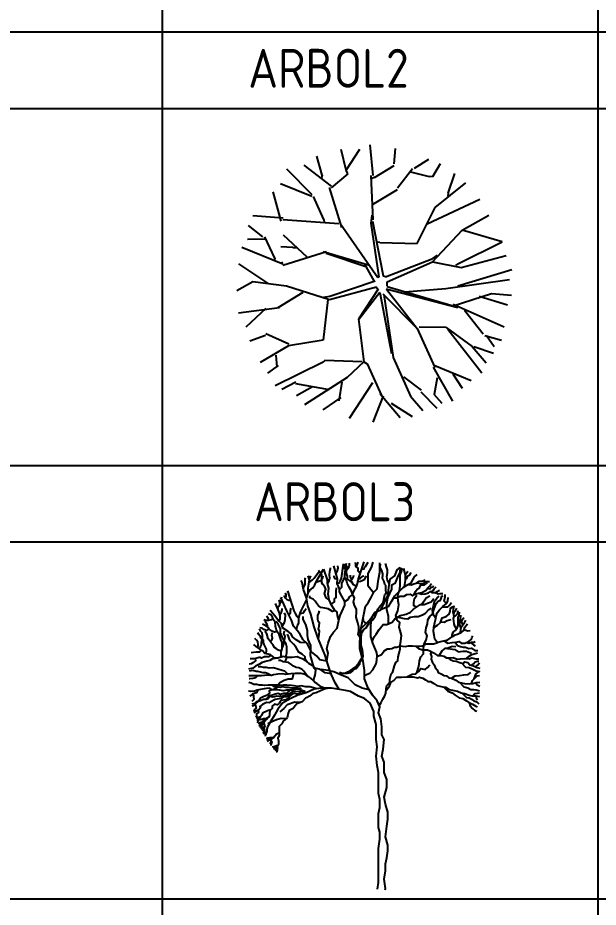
# Model space of a CAD drawing. Header units: millimetres. Extents: x 2198.5 to 2287.8, y 1208.8 to 1298.1.
# Drawn here: x 2210.79 to 2215.26, y 1244.92 to 1251.77 of the extents above; entities that cross this region are included whole.
import ezdxf

# ---------------------------------------------------------------- set-up
doc = ezdxf.new("R2010")
doc.units = ezdxf.units.MM
for name, color, linetype in [('2', 7, 'Continuous'), ('PLANO2', 7, 'Continuous'), ('PLANTA', 7, 'Continuous')]:
    doc.layers.add(name, color=color, linetype=linetype)
doc.styles.add('ARCHQUICK', font='ARCHQUIK.SHX')

# ---------------------------------------------------------------- blocks, each defined once
blk = doc.blocks.new('ARBOL4')
at = {"layer": 'PLANTA', "color": 70}
for points in [[(-0.3885, 1.7563), (-0.3792, 1.8172), (-0.3888, 1.8548), (-0.3792, 1.8966), (-0.3619, 1.9481), (-0.3388, 1.9801), (-0.31, 2.0121), (-0.2966, 2.0719), (-0.2869, 2.1095), (-0.2735, 2.1374), (-0.2504, 2.1889), (-0.2504, 2.2167), (-0.2735, 2.2585), (-0.2927, 2.2905), (-0.2927, 2.3141), (-0.31, 2.3559), (-0.3062, 2.3921), (-0.3347, 2.4912)], [(-0.3847, 2.3551), (-0.3715, 2.3768), (-0.3657, 2.3977), (-0.3696, 2.4227), (-0.3657, 2.4478), (-0.3619, 2.47), (-0.3619, 2.477)], [(-0.318, 2.4332), (-0.3119, 2.4422), (-0.3062, 2.4561), (-0.3023, 2.4728), (-0.3042, 2.4923)], [(-0.31, 2.3559), (-0.2927, 2.3642), (-0.2831, 2.3782), (-0.2773, 2.3977), (-0.2621, 2.5079)], [(-0.2927, 1.6711), (-0.2716, 1.6641), (-0.2543, 1.6641), (-0.2293, 1.6641), (-0.2043, 1.6683), (-0.1889, 1.6822), (-0.1832, 1.6934), (-0.162, 1.7031), (-0.1467, 1.7212), (-0.1351, 1.7351), (-0.1332, 1.7532), (-0.114, 1.7755), (-0.1101, 1.7964), (-0.114, 1.8437), (-0.1255, 1.8785), (-0.1255, 1.9286), (-0.1217, 1.9717), (-0.1044, 2.001), (-0.0852, 2.0149), (-0.064, 2.0511), (-0.0506, 2.0608), (-0.0352, 2.0761), (-0.0179, 2.1012), (-0.0064, 2.1262), (0.0032, 2.1582), (0.0205, 2.1833), (0.0455, 2.2084), (0.0532, 2.2445), (0.0571, 2.2696), (0.0686, 2.2793), (0.0647, 2.3114), (0.0647, 2.3406), (0.0571, 2.3475), (0.0532, 2.3698), (0.0398, 2.3977), (0.0436, 2.4199), (0.0436, 2.4297), (0.0359, 2.4547), (0.0205, 2.4798), (0.0244, 2.5048)], [(-0.2683, 2.4634), (-0.2543, 2.4756), (-0.2485, 2.4895), (-0.2485, 2.5034)], [(-0.2504, 2.2167), (-0.2216, 2.2348), (-0.2139, 2.2529), (-0.1909, 2.2668), (-0.1851, 2.2905), (-0.1716, 2.3141), (-0.162, 2.3322), (-0.1524, 2.3559), (-0.1486, 2.3837), (-0.1005, 2.523)], [(-0.1255, 1.9035), (-0.1332, 1.9355), (-0.1467, 1.9606), (-0.1428, 1.994), (-0.1428, 2.0218), (-0.1505, 2.0511), (-0.164, 2.097), (-0.162, 2.1332), (-0.162, 2.1582), (-0.1755, 2.1861), (-0.1832, 2.2153), (-0.1755, 2.2445), (-0.1832, 2.2585), (-0.1928, 2.2724), (-0.2005, 2.2974), (-0.2178, 2.3267), (-0.2331, 2.3587), (-0.237, 2.3796), (-0.2504, 2.4046), (-0.2504, 2.4297), (-0.2466, 2.4589), (-0.2427, 2.484), (-0.2389, 2.5118)], [(-0.2312, 2.4116), (-0.2351, 2.4241), (-0.237, 2.4464), (-0.2351, 2.4603), (-0.2351, 2.4826), (-0.2427, 2.5104)], [(-0.2351, 2.4603), (-0.2254, 2.4728), (-0.2178, 2.4867), (-0.2158, 2.4993), (-0.2139, 2.5132)], [(-0.1317, 2.4327), (-0.1467, 2.4492), (-0.1486, 2.4589), (-0.1486, 2.4728), (-0.1659, 2.4867), (-0.1659, 2.4993), (-0.1697, 2.516)], [(-0.1659, 2.4867), (-0.1601, 2.4923), (-0.1563, 2.4993), (-0.1505, 2.5132), (-0.1486, 2.5201)], [(0.0614, -0.007), (0.0628, 0.005), (0.0532, 0.0774), (0.0628, 0.14), (0.0628, 0.1943), (0.0724, 0.2402), (0.0801, 0.2945), (0.0801, 0.339), (0.0628, 0.4017), (0.0724, 0.4838), (0.0801, 0.5381), (0.0801, 0.5924), (0.0628, 0.655), (0.0532, 0.7093), (0.0724, 0.7817), (0.0724, 0.8443), (0.0532, 0.8986), (0.0532, 0.9445), (0.0532, 0.9793), (0.0359, 1.0252), (0.0455, 1.0795), (0.0532, 1.1519), (0.0359, 1.1881), (0.0359, 1.2145), (0.0359, 1.2507), (0.0263, 1.3134), (0.009, 1.3593), (0.0186, 1.4038), (-0.0006, 1.4498), (-0.0371, 1.4943), (-0.0717, 1.5486), (-0.0986, 1.621), (-0.0986, 1.6836), (-0.1082, 1.756), (-0.1351, 1.8548), (-0.1351, 1.9007), (-0.1274, 1.9996), (-0.1082, 2.09), (-0.0909, 2.1805), (-0.0717, 2.207), (-0.0448, 2.2529), (-0.0275, 2.2891), (-0.0006, 2.3155), (0.009, 2.3879), (0.0186, 2.4422), (0.0186, 2.5153)], [(-0.1258, 2.0073), (-0.0717, 2.0636), (-0.0448, 2.09), (-0.0179, 2.1346), (0.0263, 2.1527), (0.0532, 2.207), (0.0801, 2.2612), (0.0897, 2.3253), (0.0993, 2.3879), (0.1359, 2.4144), (0.1531, 2.4603), (0.1757, 2.4798)], [(-0.1204, 2.4655), (-0.1025, 2.4672), (-0.0986, 2.4798), (-0.0909, 2.4867), (-0.0832, 2.4993), (-0.0698, 2.5187)], [(-0.0307, 2.2824), (-0.0717, 2.3336), (-0.0717, 2.3698), (-0.0717, 2.4325), (-0.0448, 2.4784), (-0.0325, 2.5205)], [(0.0146, 1.4135), (0.0282, 1.4386), (0.0436, 1.4637), (0.0571, 1.4887), (0.0647, 1.5096), (0.0686, 1.5458), (0.0744, 1.5681), (0.0974, 1.5959), (0.0974, 1.6182), (0.107, 1.6599), (0.1186, 1.6753), (0.132, 1.7212), (0.1435, 1.7462), (0.157, 1.7602), (0.1608, 1.7894), (0.1685, 1.8186), (0.1762, 1.8506), (0.1762, 1.8827), (0.182, 1.9105), (0.1858, 1.9536), (0.1762, 1.994), (0.1685, 2.0191), (0.1724, 2.0539), (0.1531, 2.0719), (0.1435, 2.1081), (0.157, 2.1443), (0.1647, 2.1903), (0.1608, 2.2195), (0.157, 2.2543), (0.1608, 2.2724), (0.1724, 2.3086), (0.1762, 2.3475), (0.1762, 2.3768), (0.1762, 2.4227), (0.1858, 2.4478), (0.1935, 2.4728)], [(0.0941, 2.3538), (0.0782, 2.3796), (0.0744, 2.4088), (0.0782, 2.4366), (0.0782, 2.4617), (0.0724, 2.477), (0.0628, 2.5083)], [(0.0856, 2.0456), (0.0859, 2.1012), (0.0744, 2.1541), (0.0744, 2.1944), (0.082, 2.2445), (0.1109, 2.3114), (0.1109, 2.3448), (0.1397, 2.3615), (0.1608, 2.4116), (0.1762, 2.4408), (0.1781, 2.4798)], [(0.2173, 2.4252), (0.2108, 2.4408), (0.207, 2.4589), (0.207, 2.47)], [(-0.5455, 2.2391), (-0.5329, 2.2807), (-0.5329, 2.3183), (-0.5291, 2.3503), (-0.5233, 2.3837), (-0.5329, 2.4157)], [(-0.5329, 2.2863), (-0.5195, 2.3044), (-0.4964, 2.3225), (-0.483, 2.3462), (-0.4676, 2.3782), (-0.414, 2.4655)], [(-0.5273, 2.3608), (-0.5003, 2.3837), (-0.4868, 2.3977), (-0.4459, 2.4528)], [(-0.5245, 2.3876), (-0.5137, 2.4157)], [(-0.4741, 2.3646), (-0.4349, 2.3782), (-0.4215, 2.4018), (-0.4176, 2.4157)], [(-0.3715, 2.2306), (-0.3946, 2.2445), (-0.408, 2.2793), (-0.3965, 2.3114), (-0.4042, 2.3295), (-0.4196, 2.3475), (-0.4292, 2.3615), (-0.4292, 2.3796), (-0.4292, 2.4199), (-0.4407, 2.4366), (-0.4541, 2.4547)], [(-0.2966, 2.0719), (-0.3062, 2.1095), (-0.31, 2.1332), (-0.3292, 2.1513), (-0.3523, 2.1889), (-0.3715, 2.2306), (-0.3792, 2.2724), (-0.3754, 2.3183), (-0.385, 2.3559), (-0.385, 2.3837), (-0.4133, 2.4657)], [(-0.3066, 2.388), (-0.3254, 2.3921), (-0.3331, 2.406), (-0.3331, 2.4157)], [(-0.2927, 2.3086), (-0.2735, 2.3281), (-0.2735, 2.3559), (-0.26, 2.3837), (-0.2504, 2.4018)], [(-0.1943, 2.3623), (-0.2139, 2.3782), (-0.2312, 2.3879), (-0.2312, 2.4116)], [(-0.162, 2.3322), (-0.1851, 2.3462), (-0.1985, 2.3698), (-0.1985, 2.3879), (-0.2082, 2.406), (-0.2082, 2.4199)], [(-0.1985, 2.3837), (-0.1909, 2.3921), (-0.1851, 2.406), (-0.1812, 2.4199)], [(-0.1505, 2.3701), (-0.1294, 2.374), (-0.1159, 2.3782), (-0.0967, 2.3879), (-0.089, 2.406), (-0.0832, 2.4157)], [(-0.1467, 2.3892), (-0.1294, 2.3977), (-0.1121, 2.4116), (-0.1025, 2.4157)], [(0.0282, 2.1565), (0.0897, 2.1805), (0.1089, 2.2167), (0.1359, 2.2612), (0.1628, 2.2891), (0.1993, 2.3253), (0.2262, 2.3434), (0.2608, 2.3615), (0.2877, 2.406), (0.3069, 2.4241)], [(0.2084, 2.3314), (0.2166, 2.3796), (0.2166, 2.4241), (0.2339, 2.4505)], [(0.2166, 2.3865), (0.2281, 2.3949), (0.2358, 2.4157), (0.2512, 2.4227), (0.2608, 2.4408)], [(-0.2937, 1.5383), (-0.3254, 1.5904), (-0.3523, 1.6502), (-0.3792, 1.7254), (-0.4042, 1.8089), (-0.4311, 1.8687), (-0.458, 1.9383), (-0.4868, 2.0218), (-0.5137, 2.1193), (-0.5368, 2.1833), (-0.5464, 2.2445), (-0.5695, 2.3086), (-0.5791, 2.3642), (-0.5867, 2.3779)], [(-0.5711, 2.318), (-0.556, 2.3503), (-0.556, 2.374), (-0.556, 2.3921), (-0.5533, 2.3986)], [(0.1264, 2.2456), (0.157, 2.2445), (0.1762, 2.2585), (0.207, 2.2585), (0.2281, 2.2696), (0.2531, 2.2724), (0.2723, 2.2612), (0.2858, 2.2696), (0.305, 2.2793), (0.33, 2.2835), (0.3434, 2.2863), (0.3761, 2.3044), (0.3857, 2.3197), (0.4011, 2.3336), (0.4184, 2.3545)], [(0.2324, 2.3466), (0.2608, 2.3448), (0.2819, 2.3517), (0.3011, 2.3587), (0.3223, 2.3726), (0.3511, 2.3768), (0.3684, 2.3837)], [(0.2816, 2.267), (0.2896, 2.2835), (0.2934, 2.2947), (0.3069, 2.3114), (0.3261, 2.3225), (0.3357, 2.3448), (0.3646, 2.3448), (0.3857, 2.3615)], [(0.3051, 2.3613), (0.3357, 2.3545), (0.3549, 2.3545), (0.3646, 2.3656), (0.3799, 2.3698), (0.4011, 2.3698)], [(0.3857, 2.3197), (0.4049, 2.3155), (0.4145, 2.3267), (0.4299, 2.3295), (0.4337, 2.3406)], [(-0.7045, 2.239), (-0.7021, 2.2599), (-0.7021, 2.2682), (-0.7078, 2.2835)], [(-0.6057, 2.0822), (-0.6191, 2.1016), (-0.6326, 2.1295), (-0.6422, 2.1434), (-0.6914, 2.298)], [(-0.3558, 2.1965), (-0.3292, 2.2153), (-0.3292, 2.2362), (-0.3177, 2.2473), (-0.3177, 2.2947), (-0.3158, 2.3225)], [(0.3011, 2.1722), (0.2819, 2.1833), (0.2819, 2.2084), (0.2858, 2.2404), (0.305, 2.2654)], [(0.3187, 2.2816), (0.3434, 2.2724), (0.3684, 2.2766), (0.3934, 2.2835), (0.4088, 2.2947), (0.4222, 2.2863), (0.451, 2.2863), (0.4606, 2.2947), (0.4799, 2.3044)], [(0.4148, 2.2909), (0.4299, 2.3016), (0.4395, 2.3155), (0.4549, 2.3295)], [(0.4472, 2.2863), (0.4683, 2.2766), (0.4837, 2.2793), (0.4972, 2.2793), (0.5048, 2.2793)], [(0.5337, 2.2014), (0.5145, 2.2195), (0.5221, 2.2515), (0.5221, 2.2696)], [(-0.7561, 2.0613), (-0.7498, 2.0822), (-0.7498, 2.1058), (-0.7575, 2.1337), (-0.785, 2.2015)], [(-0.766, 2.1546), (-0.7674, 2.168), (-0.7616, 2.1777), (-0.752, 2.1917), (-0.752, 2.2111), (-0.7559, 2.2306)], [(-0.752, 2.2014), (-0.7424, 2.2167), (-0.7386, 2.2251), (-0.7386, 2.2404), (-0.7367, 2.2515)], [(-0.3885, 1.7563), (-0.4423, 1.7676), (-0.4673, 1.7954), (-0.5077, 1.8274), (-0.5403, 1.8929), (-0.573, 1.9207), (-0.5961, 1.9625), (-0.6153, 1.9903), (-0.6479, 2.0265), (-0.6614, 2.0738), (-0.6845, 2.1197), (-0.6979, 2.1434), (-0.7432, 2.2483)], [(-0.6673, 2.2222), (-0.6828, 2.2237), (-0.6963, 2.2306), (-0.7059, 2.2404), (-0.7136, 2.2515), (-0.7213, 2.2612)], [(-0.6237, 1.9997), (-0.6153, 2.032), (-0.6057, 2.0501), (-0.6057, 2.0919), (-0.5922, 2.1337), (-0.5446, 2.2329)], [(-0.3251, 2.1474), (-0.3465, 2.1402), (-0.3657, 2.1513), (-0.3792, 2.161), (-0.4042, 2.1652), (-0.4368, 2.1694), (-0.4541, 2.1833), (-0.4695, 2.2042), (-0.4791, 2.2195), (-0.4945, 2.2334), (-0.5195, 2.2445), (-0.5195, 2.2612)], [(-0.0391, 1.9093), (-0.0256, 1.9439), (-0.0102, 1.9648), (0.0148, 2.001), (0.0455, 2.0399), (0.0724, 2.0399), (0.1147, 2.058), (0.1359, 2.0831), (0.1781, 2.1081), (0.2223, 2.1193), (0.2569, 2.1332), (0.28, 2.1582), (0.3011, 2.1722), (0.3319, 2.1944), (0.3607, 2.1944), (0.3857, 2.2042), (0.4145, 2.2153), (0.4357, 2.2404)], [(0.3049, 1.6664), (0.3184, 1.7073), (0.3223, 1.7323), (0.3261, 1.7602), (0.3357, 1.7894), (0.3549, 1.8144), (0.3549, 1.8534), (0.3607, 1.8896), (0.3761, 1.9188), (0.3838, 1.9536), (0.3722, 1.9787), (0.3761, 2.0149), (0.3857, 2.0441), (0.3895, 2.0761), (0.4049, 2.1012), (0.426, 2.1193), (0.4357, 2.1513), (0.4433, 2.1722), (0.4549, 2.2014), (0.4683, 2.2195), (0.4875, 2.2265), (0.4933, 2.2404), (0.4972, 2.2585), (0.5087, 2.2612)], [(0.3434, 2.1944), (0.3549, 2.2153), (0.3761, 2.2445), (0.4049, 2.2612)], [(0.451, 2.0859), (0.4357, 2.1081), (0.426, 2.1471), (0.4337, 2.1833), (0.4433, 2.2223), (0.4606, 2.2445), (0.476, 2.2585)], [(0.4607, 1.9005), (0.4433, 1.9258), (0.4395, 1.9578), (0.4337, 1.9857), (0.4357, 2.0191), (0.4433, 2.0539), (0.451, 2.0859), (0.4549, 2.104), (0.4606, 2.129), (0.4799, 2.1513), (0.5048, 2.1791), (0.5337, 2.2014), (0.5433, 2.2195), (0.5471, 2.2473)], [(0.5, 2.1738), (0.526, 2.1763), (0.5433, 2.1763), (0.5548, 2.1861), (0.5721, 2.2084)], [(-0.5466, 1.8982), (-0.5922, 1.9012), (-0.6249, 1.9207), (-0.6556, 1.943), (-0.6652, 1.9666), (-0.6883, 1.9847), (-0.7306, 2.0126), (-0.7402, 2.046), (-0.7633, 2.0682), (-0.7825, 2.0961), (-0.8055, 2.1239), (-0.8228, 2.1434), (-0.8265, 2.1478)], [(-0.7526, 2.1159), (-0.7498, 2.1197), (-0.7402, 2.1337), (-0.7344, 2.1517), (-0.7344, 2.1615)], [(-0.7343, 2.0254), (-0.7171, 2.0543), (-0.7114, 2.078), (-0.7075, 2.11), (-0.7171, 2.1295)], [(-0.6816, 2.1141), (-0.671, 2.1295), (-0.671, 2.1476), (-0.6652, 2.1657)], [(-0.5954, 2.1237), (-0.5692, 2.1295), (-0.5595, 2.1476), (-0.5499, 2.1615)], [(-0.4544, 1.9291), (-0.4484, 1.962), (-0.4465, 1.9884), (-0.4541, 2.0051), (-0.4484, 2.026), (-0.4465, 2.0539), (-0.4541, 2.0566), (-0.458, 2.0775), (-0.458, 2.1095), (-0.4522, 2.1262), (-0.4465, 2.1457)], [(0.1592, 2.0969), (0.207, 2.0859), (0.2358, 2.0831), (0.2569, 2.097), (0.2858, 2.1012), (0.3146, 2.1012), (0.3473, 2.1151), (0.3722, 2.1262), (0.3972, 2.1541), (0.4145, 2.1652)], [(0.4354, 2.0151), (0.4645, 2.033), (0.4875, 2.0539), (0.501, 2.09), (0.5298, 2.1012), (0.5548, 2.1193), (0.5625, 2.1402), (0.5644, 2.1652), (0.5836, 2.1791)], [(0.5751, 1.9429), (0.5798, 1.9689), (0.5875, 1.9829), (0.6009, 1.994), (0.6163, 2.0107), (0.6221, 2.033), (0.6221, 2.0692), (0.6221, 2.0942), (0.6298, 2.1109), (0.6336, 2.1332)], [(0.6111, 2.005), (0.5971, 2.026), (0.5932, 2.0441), (0.5875, 2.0859), (0.5913, 2.1012), (0.5836, 2.136), (0.5875, 2.1582), (0.5932, 2.1861)], [(0.5867, 2.1219), (0.5932, 2.129), (0.6009, 2.1443), (0.6086, 2.1541), (0.6125, 2.1652)], [(0.5897, 2.0946), (0.6048, 2.1081), (0.6182, 2.1221), (0.6221, 2.1471)], [(-0.8036, 2.0809), (-0.8154, 2.0747), (-0.8404, 2.0692), (-0.8597, 2.0692), (-0.875, 2.0747)], [(-0.8545, 2.0251), (-0.8481, 2.0344), (-0.8539, 2.0483), (-0.8654, 2.0622), (-0.8712, 2.0622)], [(-0.8404, 2.0692), (-0.8404, 2.0831), (-0.852, 2.1026)], [(-0.742, 1.7877), (-0.7405, 1.8075), (-0.7405, 1.8298), (-0.7328, 1.8506), (-0.7328, 1.8701), (-0.7347, 1.8994), (-0.7405, 1.9161), (-0.7559, 1.962), (-0.7712, 1.9801), (-0.7809, 2.0024), (-0.7847, 2.026), (-0.7885, 2.0566), (-0.802, 2.0747), (-0.8078, 2.097), (-0.8212, 2.1151), (-0.8385, 2.1207)], [(-0.7116, 1.7498), (-0.6982, 1.7838), (-0.7021, 1.7991), (-0.6982, 1.8214), (-0.6982, 1.8673), (-0.7021, 1.8882), (-0.7213, 1.9188), (-0.7328, 1.9453), (-0.7463, 1.9759), (-0.7463, 2.0051), (-0.7616, 2.0372), (-0.7809, 2.0622)], [(-0.4914, 1.6067), (-0.4791, 1.6488), (-0.4753, 1.6864), (-0.4868, 1.7031), (-0.5003, 1.7462), (-0.5156, 1.7991), (-0.5137, 1.8534), (-0.5137, 1.8785), (-0.5253, 1.9049), (-0.5329, 1.9244), (-0.5387, 1.9564), (-0.5387, 1.994), (-0.5522, 2.0399), (-0.5733, 2.0775), (-0.5714, 2.0998)], [(-0.1099, 2.0822), (-0.1082, 2.065), (-0.0967, 2.0539), (-0.0856, 2.0492)], [(-0.0986, 1.646), (-0.0794, 1.6572), (-0.0583, 1.6641), (-0.0352, 1.6892), (-0.0217, 1.7142), (-0.0102, 1.7351), (-0.0044, 1.7643), (-0.0006, 1.8033), (-0.0064, 1.8284), (-0.0217, 1.8646), (-0.0352, 1.8966), (-0.0506, 1.9467), (-0.0506, 1.9829), (-0.0506, 2.0218), (-0.0467, 2.065), (-0.0394, 2.0991)], [(0.4901, 2.0606), (0.5145, 2.058), (0.5394, 2.0692), (0.5683, 2.0789)], [(0.6454, 2.0093), (0.6374, 2.0358), (0.6374, 2.0608), (0.6413, 2.0859), (0.6432, 2.1012), (0.6432, 2.1109)], [(0.6382, 1.9744), (0.6432, 1.9968), (0.6471, 2.0191), (0.6586, 2.0358), (0.6509, 2.058), (0.6547, 2.0761), (0.6663, 2.0942)], [(0.6586, 2.0358), (0.672, 2.0511), (0.6836, 2.0719)], [(-0.9103, 1.8509), (-0.9, 1.8673), (-0.8942, 1.8813), (-0.8942, 1.8994), (-0.8885, 1.9188), (-0.8866, 1.9272), (-0.8866, 1.9509), (-0.8885, 1.9759), (-0.8981, 1.9857), (-0.9077, 2.0051)], [(-0.8367, 2.0051), (-0.8558, 1.994), (-0.875, 1.9996), (-0.8885, 2.0107), (-0.9058, 2.0135)], [(-0.7738, 1.9859), (-0.7943, 1.9801), (-0.8116, 1.9884), (-0.8347, 2.0024), (-0.8481, 2.0204), (-0.8597, 2.0288), (-0.8846, 2.0427)], [(-0.7328, 1.8562), (-0.7251, 1.8757), (-0.7213, 1.8938), (-0.7213, 1.9133), (-0.7136, 1.9314), (-0.7117, 1.9481), (-0.7213, 1.9703), (-0.7155, 1.9912)], [(-0.0016, 1.7933), (0.0321, 1.8075), (0.0532, 1.8353), (0.0782, 1.8506), (0.0974, 1.8506), (0.1109, 1.8534), (0.132, 1.8646), (0.1493, 1.8646), (0.1762, 1.8757), (0.1935, 1.8715), (0.2146, 1.8687), (0.2396, 1.8757), (0.2723, 1.8757), (0.305, 1.8715), (0.3261, 1.8715), (0.3473, 1.8757), (0.3761, 1.8896), (0.4049, 1.8896), (0.4337, 1.8896), (0.451, 1.8966), (0.4683, 1.9035), (0.4895, 1.9077), (0.5221, 1.9147), (0.5433, 1.9216), (0.5625, 1.9328), (0.5798, 1.9467), (0.6009, 1.9606), (0.6182, 1.9648), (0.6471, 1.9787), (0.6682, 1.994), (0.6759, 2.0191), (0.6951, 2.0441)], [(0.6701, 2.0004), (0.6951, 1.9898), (0.7162, 1.994)], [(-0.9267, 1.8644), (-0.9192, 1.8729), (-0.9192, 1.8854), (-0.9211, 1.9049), (-0.9327, 1.9188), (-0.9461, 1.9314)], [(-0.86, 1.8142), (-0.8558, 1.8325), (-0.8558, 1.8479), (-0.8616, 1.8646), (-0.8731, 1.8854), (-0.8789, 1.8994), (-0.8789, 1.9188), (-0.8981, 1.9342), (-0.9019, 1.9453), (-0.9135, 1.962), (-0.9211, 1.9759)], [(-0.738, 1.8365), (-0.7559, 1.8381), (-0.7616, 1.8423), (-0.7809, 1.8534), (-0.7943, 1.8618), (-0.8058, 1.884), (-0.8154, 1.8966), (-0.8289, 1.9133), (-0.8424, 1.93), (-0.852, 1.9676), (-0.8673, 1.9857)], [(-0.8254, 1.909), (-0.8135, 1.9188), (-0.8078, 1.9342), (-0.8135, 1.9564), (-0.8078, 1.9773)], [(-0.5381, 1.747), (-0.5579, 1.7727), (-0.5579, 1.7894), (-0.581, 1.8103), (-0.606, 1.827), (-0.6156, 1.8451), (-0.629, 1.8673), (-0.6463, 1.8882), (-0.6598, 1.8994), (-0.6732, 1.9133), (-0.679, 1.9314), (-0.6848, 1.9481), (-0.6925, 1.9648)], [(0.684, 1.8995), (0.697, 1.9035), (0.7086, 1.9105), (0.7259, 1.9258), (0.7297, 1.9355), (0.7374, 1.9509)], [(-0.7708, 1.7806), (-0.7943, 1.781), (-0.8058, 1.7922), (-0.8251, 1.8047), (-0.8424, 1.8103), (-0.8673, 1.8158), (-0.8866, 1.8353), (-0.9019, 1.8423), (-0.9154, 1.8562), (-0.9346, 1.8701), (-0.9519, 1.884)], [(0.2936, 1.873), (0.3184, 1.8534), (0.3473, 1.8437), (0.3857, 1.8437), (0.4107, 1.8325), (0.4337, 1.8214), (0.4645, 1.8005), (0.4895, 1.8005), (0.5125, 1.7964), (0.5337, 1.7824), (0.5548, 1.7824), (0.5836, 1.7852), (0.6163, 1.7713), (0.6413, 1.7755), (0.672, 1.7783), (0.7086, 1.7755), (0.7297, 1.7824), (0.7585, 1.7755), (0.7835, 1.7755)], [(0.476, 1.8005), (0.501, 1.8353), (0.526, 1.8576), (0.5471, 1.8604), (0.576, 1.8715), (0.6048, 1.8687)], [(0.5148, 1.9131), (0.5433, 1.8966), (0.576, 1.9007), (0.6048, 1.9035), (0.6298, 1.9077), (0.6471, 1.8966), (0.6759, 1.8966), (0.6874, 1.9007), (0.7047, 1.8966), (0.7259, 1.9035), (0.7451, 1.9035), (0.7547, 1.9077)], [(0.5239, 1.8557), (0.5971, 1.8465), (0.6221, 1.8284), (0.6586, 1.8325), (0.6874, 1.8325), (0.7259, 1.8186)], [(0.601, 1.9032), (0.6182, 1.8785), (0.6413, 1.8687), (0.6624, 1.8646), (0.6797, 1.8646), (0.7047, 1.8534), (0.7259, 1.8576), (0.7508, 1.8395), (0.7758, 1.8395)], [(0.7195, 1.9014), (0.7412, 1.8827), (0.7547, 1.8757)], [(-0.3554, 1.6588), (-0.4023, 1.6669), (-0.4272, 1.6836), (-0.4484, 1.6947), (-0.4811, 1.7031), (-0.4983, 1.7212), (-0.5272, 1.7379), (-0.5522, 1.7588), (-0.5714, 1.7727), (-0.5944, 1.781), (-0.6194, 1.7894), (-0.6579, 1.7838), (-0.6944, 1.7838), (-0.7251, 1.7922), (-0.7674, 1.781), (-0.8078, 1.7755), (-0.8289, 1.7616), (-0.852, 1.756), (-0.8885, 1.7462), (-0.9077, 1.7323), (-0.9404, 1.7184), (-0.9596, 1.7031), (-0.9942, 1.6947)], [(-0.8219, 1.8027), (-0.8385, 1.7894), (-0.8558, 1.7894), (-0.8712, 1.7894), (-0.8942, 1.781), (-0.9, 1.7838), (-0.9115, 1.7838), (-0.9384, 1.7783), (-0.9538, 1.7755), (-0.973, 1.7755), (-0.9807, 1.7755)], [(-0.8961, 1.8397), (-0.9077, 1.827), (-0.9327, 1.827), (-0.9557, 1.8242), (-0.973, 1.8214)], [(-0.2963, 1.6583), (-0.2447, 1.6655), (-0.2082, 1.6836), (-0.1716, 1.7114), (-0.1447, 1.7379), (-0.1159, 1.7843)], [(0.4154, 1.8302), (0.4107, 1.8144), (0.4184, 1.7936), (0.4145, 1.7713), (0.4222, 1.7504), (0.4395, 1.7282), (0.4472, 1.7073), (0.4606, 1.6892), (0.4683, 1.6683), (0.4933, 1.6599), (0.5145, 1.646), (0.5337, 1.6432), (0.551, 1.6279), (0.5721, 1.6252), (0.6048, 1.6098), (0.6259, 1.5959), (0.672, 1.5848), (0.7124, 1.582), (0.7374, 1.5848), (0.7624, 1.5931), (0.7912, 1.5959)], [(0.6873, 1.7771), (0.7086, 1.7964), (0.7297, 1.8075), (0.747, 1.8144), (0.772, 1.8214)], [(-0.9413, 1.7777), (-0.9404, 1.7588), (-0.9481, 1.7532), (-0.9596, 1.7435), (-0.973, 1.7351), (-0.9884, 1.7323)], [(-0.5384, 1.6408), (-0.5579, 1.6641), (-0.5675, 1.6808), (-0.581, 1.692), (-0.606, 1.7059), (-0.6252, 1.7073), (-0.6406, 1.7156), (-0.6463, 1.7184), (-0.6598, 1.7295), (-0.6848, 1.7462), (-0.727, 1.7518), (-0.7463, 1.7616), (-0.7616, 1.7616)], [(0.2267, 1.6348), (0.2685, 1.6572), (0.2973, 1.6599), (0.3184, 1.678), (0.3357, 1.7003), (0.3684, 1.6934), (0.3857, 1.7073), (0.4049, 1.7282)], [(0.5433, 1.7824), (0.5625, 1.7685), (0.5836, 1.7602), (0.6086, 1.7574), (0.6374, 1.7462), (0.6624, 1.7393), (0.672, 1.7504), (0.697, 1.7462), (0.7124, 1.7282), (0.7412, 1.7212), (0.7662, 1.7073), (0.7912, 1.7031)], [(0.6499, 1.7428), (0.6797, 1.7101), (0.7086, 1.7073), (0.7374, 1.6961), (0.7624, 1.6822), (0.7912, 1.678)], [(0.7267, 1.7247), (0.7412, 1.7351), (0.7547, 1.7504), (0.772, 1.7574), (0.7835, 1.7574)], [(0.7574, 1.7122), (0.772, 1.7254), (0.7874, 1.7435)], [(-0.408, 1.5486), (-0.4272, 1.5569), (-0.4465, 1.5681), (-0.4676, 1.5834), (-0.4811, 1.5917), (-0.4926, 1.6084), (-0.5118, 1.6265), (-0.5272, 1.6349), (-0.5349, 1.6377), (-0.5541, 1.6544), (-0.5887, 1.6613), (-0.6194, 1.6613), (-0.6329, 1.6613), (-0.6675, 1.6599), (-0.7059, 1.6544), (-0.729, 1.6599), (-0.7674, 1.6572), (-0.802, 1.6516), (-0.8154, 1.646), (-0.8347, 1.6488), (-0.8712, 1.646), (-0.8942, 1.6432), (-0.9135, 1.6432), (-0.9269, 1.6432), (-0.9557, 1.6432), (-0.9692, 1.6432), (-0.9923, 1.6432)], [(-0.82, 1.6467), (-0.8289, 1.6516), (-0.8424, 1.6599), (-0.8616, 1.6669), (-0.8808, 1.6669), (-0.9211, 1.678), (-0.9346, 1.678), (-0.9596, 1.6836), (-0.9884, 1.6808)], [(-0.6467, 1.6608), (-0.6579, 1.6182), (-0.6886, 1.6168), (-0.7194, 1.6084), (-0.752, 1.589), (-0.7674, 1.5681), (-0.7751, 1.5569), (-0.7924, 1.5402), (-0.8347, 1.5277), (-0.8327, 1.511), (-0.8558, 1.4915), (-0.875, 1.4832), (-0.9, 1.4707), (-0.9115, 1.4567), (-0.925, 1.44), (-0.9461, 1.4303), (-0.9673, 1.4247)], [(-0.6886, 1.6569), (-0.7001, 1.6669), (-0.7136, 1.6808), (-0.7328, 1.6836), (-0.7674, 1.6947), (-0.802, 1.7059), (-0.8347, 1.7031), (-0.8539, 1.7073), (-0.8789, 1.7073), (-0.8981, 1.7128), (-0.9192, 1.7128)], [(-0.0635, 1.5357), (-0.1178, 1.5486), (-0.1716, 1.575), (-0.2254, 1.6293), (-0.2716, 1.6474), (-0.335, 1.6753), (-0.3792, 1.6836), (-0.433, 1.6934)], [(0.5721, 1.6252), (0.6009, 1.6432), (0.6336, 1.646), (0.6663, 1.6502), (0.7009, 1.653), (0.722, 1.6683)], [(0.7269, 1.5836), (0.7335, 1.6071), (0.747, 1.621), (0.7701, 1.6432), (0.7874, 1.646)], [(0.7475, 1.6215), (0.7585, 1.6572), (0.7797, 1.6753)], [(-0.4668, 1.5434), (-0.4926, 1.5514), (-0.5214, 1.5597), (-0.5522, 1.5597), (-0.5868, 1.5653), (-0.6137, 1.5625), (-0.6425, 1.5653), (-0.6617, 1.5681), (-0.6982, 1.5723), (-0.727, 1.5709), (-0.754, 1.5681), (-0.7712, 1.5709), (-0.8135, 1.5709), (-0.8424, 1.5723), (-0.8673, 1.5681), (-0.8866, 1.5709), (-0.9115, 1.5709), (-0.9288, 1.5778), (-0.9538, 1.5778), (-0.973, 1.5862), (-0.9923, 1.5917)], [(-0.925, 1.6432), (-0.9404, 1.6293), (-0.9596, 1.6238), (-0.9846, 1.621), (-0.9884, 1.621)], [(0.0667, 1.5283), (0.0936, 1.5639), (0.1032, 1.5931), (0.1282, 1.6071), (0.1493, 1.6321), (0.1858, 1.6321), (0.2281, 1.6349), (0.2761, 1.6349), (0.3107, 1.6279), (0.3261, 1.6321), (0.3511, 1.6252), (0.3722, 1.614), (0.3895, 1.6001), (0.4107, 1.6001), (0.4357, 1.5848), (0.4587, 1.5681), (0.5048, 1.5597), (0.526, 1.5569), (0.5548, 1.5389), (0.5798, 1.5319), (0.6182, 1.5249), (0.6471, 1.5138), (0.6759, 1.5068), (0.7086, 1.4957), (0.7297, 1.4887), (0.7585, 1.4887), (0.7874, 1.4846)], [(0.6348, 1.5938), (0.6663, 1.5597), (0.697, 1.55), (0.722, 1.5389), (0.7451, 1.5389), (0.7624, 1.5347), (0.7874, 1.5277)], [(0.7564, 1.5911), (0.7701, 1.575), (0.7912, 1.5639)], [(-0.8135, 1.5709), (-0.7982, 1.5625), (-0.7751, 1.5597), (-0.7482, 1.5569), (-0.7328, 1.5625), (-0.7078, 1.5569), (-0.6867, 1.5569), (-0.6617, 1.5514), (-0.6348, 1.5514), (-0.6117, 1.5514), (-0.5925, 1.5486), (-0.5925, 1.5402), (-0.6213, 1.5402), (-0.6598, 1.5319), (-0.7001, 1.5319), (-0.727, 1.5291), (-0.7674, 1.5347), (-0.7866, 1.5347), (-0.8116, 1.5347), (-0.8289, 1.5486), (-0.8539, 1.5458), (-0.8731, 1.543), (-0.9019, 1.5375), (-0.9269, 1.5319), (-0.9461, 1.5249), (-0.975, 1.5222), (-0.9942, 1.5249)], [(-0.9223, 1.5329), (-0.9327, 1.5138), (-0.9615, 1.5054), (-0.9692, 1.4943), (-0.9846, 1.486)], [(-0.6732, 1.5319), (-0.6982, 1.511), (-0.7213, 1.5082), (-0.7463, 1.4999), (-0.7674, 1.5082), (-0.7885, 1.5027), (-0.8001, 1.4971), (-0.8347, 1.4887), (-0.8424, 1.479), (-0.8616, 1.4623), (-0.8789, 1.4623), (-0.9019, 1.4512), (-0.9346, 1.4428), (-0.9384, 1.4303), (-0.9557, 1.4136), (-0.9673, 1.4108)], [(-0.8586, 1.4649), (-0.8424, 1.4679), (-0.8251, 1.486), (-0.8078, 1.4818), (-0.7924, 1.4832), (-0.7751, 1.4887), (-0.754, 1.486), (-0.7328, 1.486), (-0.7155, 1.4943), (-0.6944, 1.5027), (-0.679, 1.5082), (-0.6521, 1.5222), (-0.6348, 1.5249), (-0.6117, 1.5222), (-0.5944, 1.5277), (-0.581, 1.5319), (-0.5675, 1.5291), (-0.5598, 1.5249), (-0.5714, 1.5194), (-0.5887, 1.5194), (-0.6021, 1.5054), (-0.6194, 1.5027), (-0.6386, 1.5082), (-0.6675, 1.4999), (-0.6867, 1.486), (-0.7001, 1.4818), (-0.7251, 1.479), (-0.7424, 1.4679), (-0.7885, 1.4623), (-0.7982, 1.4567), (-0.8154, 1.4456), (-0.8347, 1.4359), (-0.8558, 1.4372), (-0.8846, 1.4219), (-0.9058, 1.408), (-0.9019, 1.3969), (-0.9135, 1.3816), (-0.9327, 1.3704), (-0.9519, 1.3593)], [(0, 0), (0.009, 0.0509), (0.009, 0.1136), (0.009, 0.1497), (0.009, 0.204), (0.009, 0.2486), (0.009, 0.3126), (0.0186, 0.385), (0.0186, 0.4379), (0.009, 0.4741), (0.009, 0.52), (0.009, 0.5826), (0.0186, 0.6286), (0.0186, 0.6912), (0.009, 0.7357), (0.009, 0.7817), (0.009, 0.8359), (0.009, 0.8986), (-0.0006, 0.9529), (-0.0083, 1.0252), (-0.0006, 1.0976), (-0.0083, 1.1519), (-0.0083, 1.2243), (-0.0083, 1.2688), (-0.0275, 1.3315), (-0.0275, 1.3677), (-0.0544, 1.4317), (-0.0986, 1.4679), (-0.1447, 1.486), (-0.2082, 1.5222), (-0.2447, 1.5305), (-0.3062, 1.5402), (-0.3523, 1.5486), (-0.433, 1.5486), (-0.4868, 1.5402), (-0.5502, 1.5124), (-0.6137, 1.4943), (-0.6675, 1.4679), (-0.7309, 1.4317), (-0.7674, 1.3857), (-0.7943, 1.3412), (-0.8212, 1.2953), (-0.8481, 1.2507), (-0.8577, 1.2145), (-0.8772, 1.1908)], [(-0.3657, 1.5486), (-0.4023, 1.543), (-0.4388, 1.5277), (-0.4714, 1.5124), (-0.4964, 1.5068), (-0.5233, 1.486), (-0.5425, 1.4762), (-0.5541, 1.4707), (-0.5791, 1.4442), (-0.6213, 1.4289), (-0.6329, 1.4136), (-0.6482, 1.3927), (-0.679, 1.3774), (-0.6886, 1.3565), (-0.6944, 1.3203), (-0.7251, 1.2939), (-0.7367, 1.273), (-0.7559, 1.2521), (-0.7559, 1.2215), (-0.7559, 1.1853), (-0.7674, 1.1644), (-0.7616, 1.1436), (-0.7616, 1.1171), (-0.7732, 1.0962), (-0.7828, 1.0698)], [(0.509, 1.5592), (0.5433, 1.5249), (0.576, 1.5138), (0.6009, 1.4957), (0.6298, 1.4748), (0.6586, 1.4679), (0.6874, 1.4498), (0.7047, 1.4386), (0.7335, 1.4247), (0.7585, 1.4094), (0.7701, 1.4024)], [(0.6516, 1.5127), (0.6874, 1.4776), (0.7086, 1.4748), (0.7259, 1.4637), (0.7451, 1.4498), (0.7662, 1.4428), (0.7835, 1.4275)], [(0.7374, 1.4887), (0.7508, 1.5068), (0.7701, 1.5096), (0.7874, 1.5138)], [(-0.9577, 1.5066), (-0.9538, 1.4623), (-0.9692, 1.4456)], [(-0.6533, 1.504), (-0.6713, 1.4887), (-0.6848, 1.4734), (-0.7078, 1.4595), (-0.7424, 1.4539), (-0.7482, 1.4428), (-0.7559, 1.4303), (-0.7732, 1.4192), (-0.7924, 1.4247), (-0.8116, 1.4108), (-0.8116, 1.3927), (-0.8212, 1.3816), (-0.8462, 1.3732), (-0.8846, 1.3565), (-0.8942, 1.3384), (-0.9019, 1.3273), (-0.9192, 1.3134), (-0.9211, 1.2981), (-0.925, 1.2814)], [(-0.5978, 1.4374), (-0.6367, 1.44), (-0.6944, 1.4192), (-0.7213, 1.3927), (-0.752, 1.3663)], [(0.7585, 1.4887), (0.7624, 1.4748), (0.772, 1.4595)], [(-0.9327, 1.3704), (-0.9375, 1.3736), (-0.9447, 1.3725), (-0.9499, 1.3695), (-0.956, 1.3685)], [(-0.9434, 1.4255), (-0.9346, 1.3941), (-0.9481, 1.3844), (-0.9519, 1.3704)], [(-0.919, 1.3784), (-0.9154, 1.3621), (-0.9327, 1.3509), (-0.9327, 1.3329), (-0.9404, 1.3245)], [(-0.829, 1.379), (-0.8327, 1.3468), (-0.8347, 1.3273), (-0.8481, 1.3189), (-0.8731, 1.3036), (-0.8846, 1.2897), (-0.9, 1.2758), (-0.9115, 1.2521)], [(0.7074, 1.4373), (0.7162, 1.4136), (0.7335, 1.3927), (0.7508, 1.3774), (0.7662, 1.3704)], [(-0.9061, 1.3239), (-0.9108, 1.3242), (-0.9221, 1.3233), (-0.9272, 1.3191), (-0.9344, 1.3151)], [(-0.8595, 1.312), (-0.877, 1.312), (-0.882, 1.3099), (-0.8914, 1.3078), (-0.9026, 1.3068), (-0.9056, 1.3048), (-0.9149, 1.3038), (-0.9242, 1.3017), (-0.9283, 1.3007)], [(-0.8459, 1.3203), (-0.8513, 1.3151), (-0.8523, 1.3099), (-0.8656, 1.3027), (-0.8687, 1.2914), (-0.8739, 1.2863), (-0.882, 1.2812), (-0.8811, 1.275), (-0.8831, 1.2678), (-0.8872, 1.2627), (-0.8934, 1.2555), (-0.8964, 1.2514), (-0.9006, 1.2452), (-0.9047, 1.2412)], [(-0.7026, 1.3132), (-0.7405, 1.3148), (-0.777, 1.305), (-0.8135, 1.2883), (-0.8443, 1.273)], [(-0.8899, 1.2849), (-0.8975, 1.2833), (-0.9088, 1.2822), (-0.9139, 1.2761), (-0.918, 1.2719)], [(-0.8948, 1.2805), (-0.8934, 1.274), (-0.8964, 1.2658), (-0.9006, 1.2586), (-0.9047, 1.2524), (-0.9047, 1.2493)], [(-0.8678, 1.251), (-0.8748, 1.2484), (-0.882, 1.2463), (-0.8862, 1.2422), (-0.8892, 1.238), (-0.8934, 1.235), (-0.8984, 1.2319)], [(-0.8807, 1.2944), (-0.8673, 1.2493), (-0.8789, 1.2354), (-0.8866, 1.2159)], [(-0.8745, 1.2406), (-0.8739, 1.2371), (-0.8739, 1.2299), (-0.8759, 1.2227), (-0.8748, 1.2144), (-0.879, 1.2103), (-0.882, 1.2042)], [(-0.8641, 1.2068), (-0.8698, 1.2073), (-0.8739, 1.2063), (-0.877, 1.2052), (-0.8831, 1.2073)], [(-0.8539, 1.2289), (-0.8534, 1.2227), (-0.8523, 1.2175), (-0.8554, 1.2103), (-0.8584, 1.2011), (-0.8595, 1.196), (-0.8606, 1.1898), (-0.8646, 1.1847), (-0.8656, 1.1786), (-0.8656, 1.1775)], [(-0.7999, 1.1675), (-0.8041, 1.1693), (-0.8174, 1.1662), (-0.8287, 1.1652), (-0.8348, 1.1641), (-0.8451, 1.1621), (-0.8513, 1.1611), (-0.8543, 1.1611)], [(-0.7559, 1.2006), (-0.777, 1.1951), (-0.7982, 1.1686), (-0.8135, 1.1589), (-0.85, 1.138)], [(-0.834, 1.1643), (-0.841, 1.158), (-0.8482, 1.1549), (-0.8554, 1.1539)], [(-0.823, 1.1535), (-0.8235, 1.1477), (-0.8215, 1.1405), (-0.8205, 1.1324), (-0.8226, 1.1272), (-0.8256, 1.1241), (-0.8318, 1.119)], [(-0.8232, 1.1507), (-0.8174, 1.1364), (-0.8133, 1.1313), (-0.8174, 1.1251), (-0.8184, 1.119), (-0.8205, 1.1107), (-0.8226, 1.1066)], [(-0.7695, 1.1028), (-0.7783, 1.1036), (-0.7886, 1.0994), (-0.8019, 1.0975), (-0.8113, 1.0933)], [(-0.7898, 1.0993), (-0.7949, 1.0954), (-0.8019, 1.0902), (-0.8071, 1.0872)], [(-0.7771, 1.0853), (-0.7866, 1.0851), (-0.7958, 1.081), (-0.801, 1.0779)], [(-0.7818, 1.0725), (-0.7835, 1.0707), (-0.7918, 1.0687)], [(-0.7738, 1.0945), (-0.7713, 1.0862), (-0.7722, 1.0779), (-0.7733, 1.0698), (-0.7753, 1.0636), (-0.7753, 1.0574), (-0.7794, 1.0523)]]:
    blk.add_lwpolyline(points, dxfattribs=at)
blk = doc.blocks.new('ARBOL3')
at = {"layer": 'PLANO2', "color": 70, "linetype": 'Continuous'}
for p, q in [((-0.2708, 0.8708), (-0.3109, 1.031)), ((-0.2708, 0.8708), (-0.1666, 1.0331)), ((-0.0645, 0.8287), (-0.0855, 1.0661)), ((0.0999, 0.9208), (0.1089, 1.0381)), ((-0.4572, 0.8327), (-0.4983, 0.98)), ((-0.3851, 0.7485), (-0.5954, 0.9088)), ((-0.0524, 0.8146), (0.0989, 0.9078)), ((0.3644, 0.9529), (0.2541, 0.8828)), ((0.4535, 0.9198), (0.3934, 0.8197)), ((-0.5343, 0.6814), (-0.7287, 0.8798)), ((-0.4572, 0.8327), (-0.4621, 0.8094)), ((-0.2598, 0.8437), (-0.3861, 0.7355)), ((-0.2598, 0.8437), (-0.2708, 0.8708)), ((-0.0645, 0.488), (-0.0775, 0.8297)), ((0.1249, 0.7355), (0.2411, 0.8838)), ((0.2131, 0.8597), (0.3674, 0.8217)), ((0.5146, 0.6924), (0.5657, 0.8457)), ((-0.5353, 0.6684), (-0.7768, 0.7656)), ((-0.0524, 0.8146), (-0.0822, 0.804)), ((0.3934, 0.8197), (0.3674, 0.8217)), ((0.4144, 0.5822), (0.6519, 0.7736)), ((-0.7728, 0.477), (-0.8339, 0.7044)), ((-0.3049, 0.4279), (-0.3991, 0.7365)), ((-0.0685, 0.6063), (0.1239, 0.7225)), ((0.5146, 0.6924), (0.5118, 0.6702)), ((-0.4442, 0.491), (-0.5223, 0.6674)), ((0.3523, 0.456), (0.7601, 0.6473)), ((0.2752, 0.3047), (0.4144, 0.5822)), ((-0.7577, 0.5021), (-0.9922, 0.5201)), ((-0.3289, 0.456), (-0.7588, 0.489)), ((-0.4442, 0.491), (-0.4407, 0.4669)), ((-0.078, 0.4614), (-0.0703, 0.5237)), ((0.6238, 0.4089), (0.8292, 0.5241)), ((-0.913, 0.3568), (-1.0242, 0.4439)), ((-0.0286, 0.0399), (-0.3159, 0.455)), ((-0.0178, 0.0472), (-0.078, 0.4614)), ((0.0155, 0.053), (-0.0655, 0.475)), ((-0.8209, 0.1925), (-0.9, 0.3558)), ((-0.5714, 0.1995), (-0.7547, 0.3708)), ((0.3954, 0.1644), (0.6238, 0.4089)), ((0.9314, 0.3197), (0.6238, 0.4089)), ((-1.0763, 0.2776), (-0.7588, 0.1484)), ((-1.0323, 0.3398), (-0.888, 0.3418)), ((-0.6836, 0.2736), (-0.7748, 0.2806)), ((-0.6836, 0.2736), (-0.6548, 0.2742)), ((-0.0124, 0.3137), (-0.0394, 0.3171)), ((-0.0124, 0.3137), (0.2752, 0.3047)), ((0.5908, 0.1494), (0.9314, 0.3197)), ((-0.4241, 0.2406), (-0.7598, 0.1354)), ((-0.0915, 0.1364), (-0.4502, 0.2426)), ((-0.1186, 0.1254), (-0.4251, 0.2275)), ((0.3974, 0.1905), (0.4316, 0.2154)), ((0.6148, 0.1213), (0.9625, 0.2125)), ((-0.875, 0.0001), (-1.0994, 0.1484)), ((-0.8209, 0.1925), (-0.826, 0.1672)), ((-0.7588, 0.1484), (-0.7708, 0.1624)), ((-0.0518, 0.0138), (-0.1296, 0.1524)), ((0.0327, 0.0482), (0.3974, 0.1905)), ((0.0444, 0.0106), (0.3954, 0.1644)), ((0.3954, 0.1644), (0.6148, 0.1213)), ((0.5908, 0.1494), (0.5707, 0.1351)), ((0.5908, -0.0209), (1.0066, 0.1043)), ((-0.9922, 0.0091), (-1.1154, -0.06)), ((-0.7327, -0.0239), (-0.9922, 0.0091)), ((-0.0484, 0.0151), (-0.3981, -0.1021)), ((-0.019, 0.0475), (-0.0282, 0.0402)), ((0.0327, 0.0482), (0.0141, 0.0549)), ((0.0454, -0.0242), (0.0436, 0.0107)), ((0.4976, -0.04), (0.9875, 0.0272)), ((-0.4001, -0.1281), (-0.7327, -0.0239)), ((-0.0369, -0.0299), (-0.4001, -0.1281)), ((-0.0254, -0.0469), (-0.1757, -0.2764)), ((-0.0392, -0.0297), (-0.0282, -0.0463)), ((0.5908, -0.1912), (0.0369, -0.0455)), ((0.0389, -0.0467), (0.2772, -0.3505)), ((0.0452, -0.0249), (0.5527, -0.1752)), ((0.181, -0.068), (0.4976, -0.04)), ((-0.6055, -0.073), (-0.7978, -0.1892)), ((-0.4131, -0.1271), (-0.4502, -0.4387)), ((-0.3981, -0.1021), (-0.4461, -0.1111)), ((-0.0119, -0.0713), (-0.1714, -0.2774)), ((-0.0564, -0.089), (-0.0574, -0.1021)), ((-0.0119, -0.0713), (0.0775, -0.5418)), ((0.2772, -0.3505), (0.0149, -0.084)), ((0.0192, -0.0868), (0.0898, -0.5719)), ((0.5527, -0.1752), (0.8483, -0.08)), ((0.7551, -0.0991), (0.9725, -0.1682)), ((0.8483, -0.08), (1.0045, -0.0921)), ((-0.7848, -0.1902), (-1.1024, -0.2313)), ((-0.89, -0.1952), (-1.0453, -0.3405)), ((0.5537, -0.1622), (0.9464, -0.3365)), ((0.6419, -0.2083), (0.7851, -0.3896)), ((-0.1757, -0.2764), (-0.1356, -0.607)), ((0.5006, -0.3415), (0.2912, -0.3385)), ((0.5006, -0.3415), (0.699, -0.4878)), ((-0.893, -0.4046), (-1.0142, -0.4477)), ((-0.7147, -0.4708), (-0.892, -0.3916)), ((0.2772, -0.3505), (0.4114, -0.6491)), ((0.5126, -0.3555), (0.7751, -0.6902)), ((0.7972, -0.4036), (0.9254, -0.4397)), ((0.8102, -0.4046), (0.8693, -0.4878)), ((-0.4502, -0.4387), (-0.7157, -0.4838)), ((-0.7157, -0.4838), (-0.9351, -0.611)), ((0.699, -0.4878), (0.8072, -0.614)), ((0.712, -0.4888), (0.8653, -0.5399)), ((-0.4502, -0.609), (-0.8179, -0.7904)), ((-0.8129, -0.5549), (-0.8068, -0.6471)), ((-0.4361, -0.597), (-0.4502, -0.609)), ((-0.1486, -0.606), (-0.4361, -0.597)), ((-0.1356, -0.607), (-0.2628, -0.7282)), ((-0.1356, -0.607), (-0.1105, -0.622)), ((0.0898, -0.5719), (0.2241, -0.8705)), ((-0.876, -0.6942), (-0.7928, -0.6351)), ((-0.1105, -0.622), (0.0017, -0.8665)), ((0.3984, -0.6481), (0.5487, -0.9086)), ((0.4124, -0.6361), (0.692, -0.7493)), ((-0.2628, -0.7282), (-0.5934, -0.9386)), ((0.17, -0.7222), (0.3062, -0.8244)), ((0.4315, -0.7292), (0.4084, -0.8585)), ((0.5517, -0.6992), (0.6218, -0.8094)), ((-0.6586, -0.7633), (-0.7678, -0.8204)), ((-0.4011, -0.8224), (-0.6596, -0.7763)), ((-0.5303, -0.7994), (-0.6536, -0.8685)), ((-0.3049, -0.7643), (-0.3289, -0.9066)), ((-0.0695, -0.7693), (-0.2478, -1.0438)), ((-0.3139, -0.8815), (-0.4522, -0.9757)), ((0.0147, -0.8675), (-0.0665, -1.0709)), ((-0.0103, -0.8525), (0.1459, -1.0348)), ((0.2241, -0.8705), (0.3203, -0.9827)), ((0.3052, -0.8374), (0.4265, -0.9647)), ((0.4685, -0.9286), (0.4084, -0.8585)), ((0.0758, -0.9246), (0.2381, -1.0288))]:
    blk.add_line(p, q, dxfattribs=at)

msp = doc.modelspace()

# ---------------------------------------------------------------- linework, layer by layer
at = {"layer": '2', "color": 4}
for p, q in [((2211.9027, 1237.7095), (2211.9027, 1267.7813)), ((2215.2627, 1237.7095), (2215.2627, 1267.7813)), ((2205.1827, 1251.6643), (2211.9027, 1251.6643)), ((2211.9027, 1251.6643), (2215.2627, 1251.6643)), ((2215.2627, 1251.6643), (2218.6227, 1251.6643)), ((2205.1827, 1251.0748), (2211.9027, 1251.0748)), ((2211.9027, 1251.0748), (2215.2627, 1251.0748)), ((2215.2627, 1251.0748), (2218.6227, 1251.0748)), ((2205.1827, 1248.3229), (2211.9027, 1248.3229)), ((2211.9027, 1248.3229), (2215.2627, 1248.3229)), ((2215.2627, 1248.3229), (2218.6227, 1248.3229)), ((2205.1827, 1247.7334), (2211.9027, 1247.7334)), ((2211.9027, 1247.7334), (2215.2627, 1247.7334)), ((2215.2627, 1247.7334), (2218.6227, 1247.7334)), ((2205.1827, 1244.9816), (2211.9027, 1244.9816)), ((2211.9027, 1244.9816), (2215.2627, 1244.9816)), ((2215.2627, 1244.9816), (2218.6227, 1244.9816))]:
    msp.add_line(p, q, dxfattribs=at)

# ---------------------------------------------------------------- block references
for name, p in [('ARBOL3', (2213.5903, 1249.7274)), ('ARBOL4', (2213.5592, 1245.0568))]:
    msp.add_blockref(name, p)

# ---------------------------------------------------------------- texts
at = {"layer": '2', "style": 'ARCHQUICK'}
for s, p in [('ARBOL2', (2212.5635, 1251.2338)), ('ARBOL3', (2212.6082, 1247.8925))]:
    msp.add_text(s, height=0.3, dxfattribs=at).set_placement(p)

doc.saveas('drawing.dxf')
